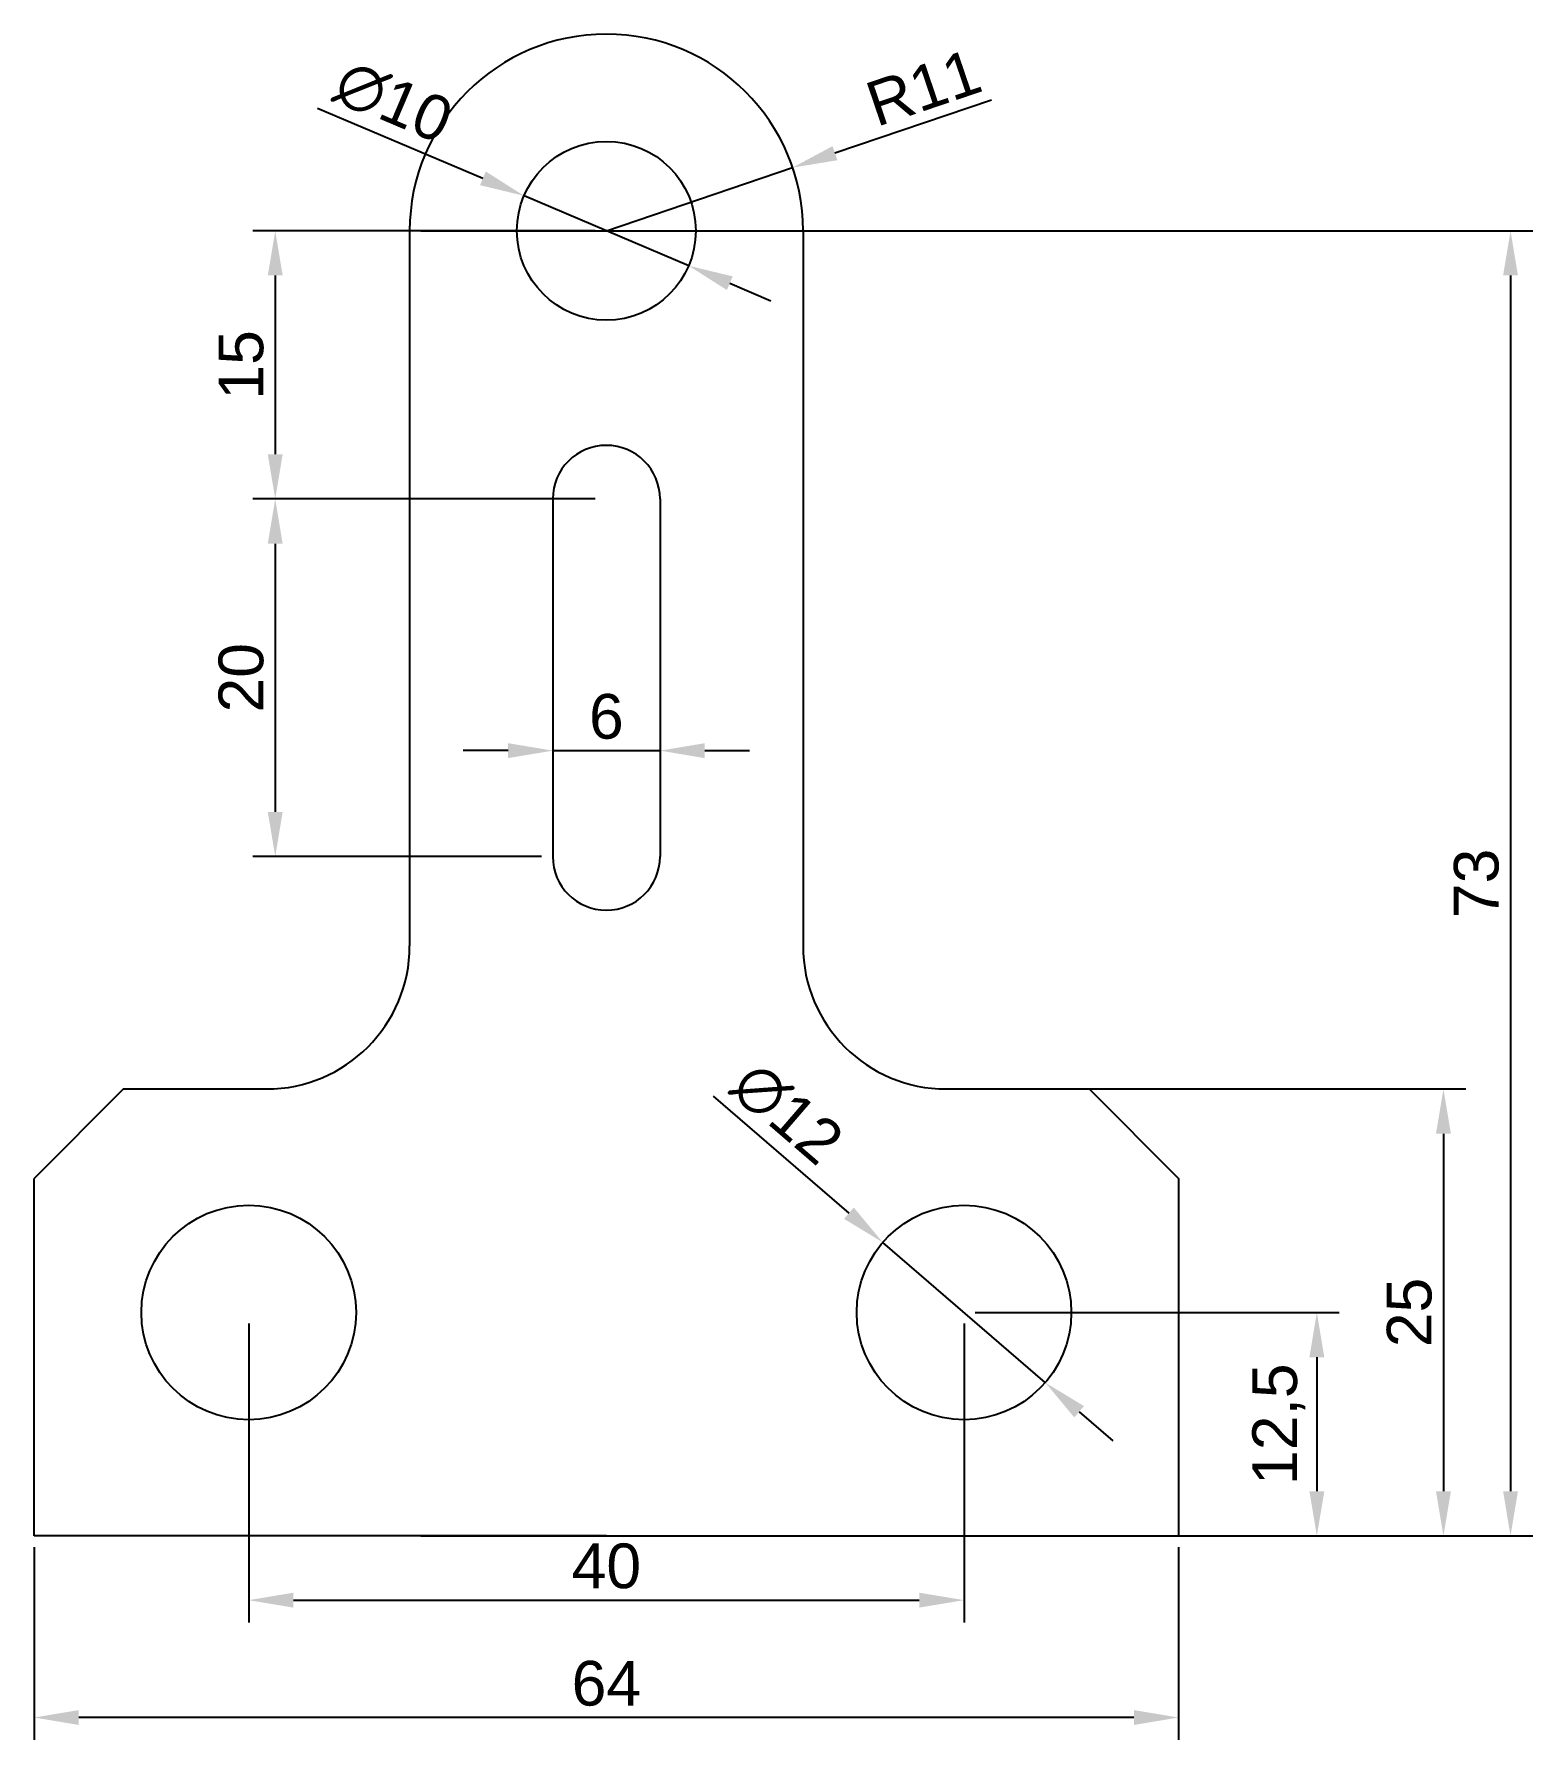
# Model space of a CAD drawing. Header units: millimetres. Extents: x 68 to 151.8, y 15.6 to 111.
import ezdxf

# ---------------------------------------------------------------- set-up
doc = ezdxf.new("R2010")
doc.units = ezdxf.units.MM
doc.styles.get("Standard").update_dxf_attribs({"font": 'arial.ttf'})
doc.dimstyles.new('ISO-25', dxfattribs={"dimtxt": 2.5, "dimasz": 2.5, "dimexe": 1.25, "dimexo": 0.625, "dimtad": 1, "dimtxsty": 'Standard', "dimcen": 2.5, "dimadec": 0, "dimazin": 0, "dimtfac": 1, "dimtmove": 0, "dimatfit": 3, "dimfxl": 1, "dimarcsym": 0})

# ---------------------------------------------------------------- blocks, each defined once
blk = doc.blocks.new('*D2')
at = {"color": 0, "lineweight": -2, "transparency": 16777216}
for p, q in [((121.533, 107.312), (112.783, 104.341)), ((100, 100), (110.416, 103.537))]:
    blk.add_line(p, q, dxfattribs=at)
at = {"color": 0, "transparency": 16777216}
blk.add_solid([(112.649, 104.735), (112.917, 103.946), (110.416, 103.537)], dxfattribs=at)
at = {"layer": 'Defpoints', "color": 0, "transparency": 16777216}
for p in [(110.416, 103.537), (100, 100)]:
    blk.add_point(p, dxfattribs=at)
at = {"color": 0, "transparency": 16777216, "insert": (117.737, 108.009), "char_height": 2.5, "attachment_point": 5, "rotation": 18.75622}
blk.add_mtext('R11', dxfattribs=at)
blk = doc.blocks.new('*D3')
at = {"color": 0, "lineweight": -2, "transparency": 16777216}
for p, q in [((83.855, 106.862), (93.098, 102.934)), ((104.602, 98.044), (95.398, 101.956)), ((106.902, 97.066), (109.203, 96.089))]:
    blk.add_line(p, q, dxfattribs=at)
at = {"color": 0, "transparency": 16777216}
for points in [[(93.26, 103.317), (92.935, 102.55), (95.398, 101.956)], [(107.065, 97.45), (106.74, 96.683), (104.602, 98.044)]]:
    blk.add_solid(points, dxfattribs=at)
at = {"layer": 'Defpoints', "color": 0, "transparency": 16777216}
for p in [(95.398, 101.956), (104.602, 98.044)]:
    blk.add_point(p, dxfattribs=at)
at = {"color": 0, "transparency": 16777216, "insert": (88.097, 107.201), "char_height": 2.5, "attachment_point": 5, "rotation": 336.97452}
blk.add_mtext('∅10', dxfattribs=at)
blk = doc.blocks.new('*D4')
at = {"color": 0, "lineweight": -2, "transparency": 16777216}
for p, q in [((97, 74.375), (97, 69.674)), ((103, 74.375), (103, 69.674)), ((94.5, 70.924), (92, 70.924)), ((97, 70.924), (103, 70.924)), ((105.5, 70.924), (108, 70.924))]:
    blk.add_line(p, q, dxfattribs=at)
at = {"color": 0, "transparency": 16777216}
for points in [[(94.5, 71.341), (94.5, 70.507), (97, 70.924)], [(105.5, 71.341), (105.5, 70.507), (103, 70.924)]]:
    blk.add_solid(points, dxfattribs=at)
at = {"layer": 'Defpoints', "color": 0, "transparency": 16777216}
for p in [(97, 75), (103, 75), (103, 70.924)]:
    blk.add_point(p, dxfattribs=at)
at = {"color": 0, "transparency": 16777216, "insert": (100, 72.826), "char_height": 2.5, "attachment_point": 5}
blk.add_mtext('6', dxfattribs=at)
blk = doc.blocks.new('*D5')
at = {"color": 0, "lineweight": -2, "transparency": 16777216}
for p, q in [((96.375, 85), (80.233, 85)), ((81.483, 82.5), (81.483, 67.5)), ((96.375, 65), (80.233, 65))]:
    blk.add_line(p, q, dxfattribs=at)
at = {"color": 0, "transparency": 16777216}
for points in [[(81.066, 82.5), (81.899, 82.5), (81.483, 85)], [(81.066, 67.5), (81.899, 67.5), (81.483, 65)]]:
    blk.add_solid(points, dxfattribs=at)
at = {"layer": 'Defpoints', "color": 0, "transparency": 16777216}
for p in [(97, 85), (81.483, 65), (97, 65)]:
    blk.add_point(p, dxfattribs=at)
at = {"color": 0, "transparency": 16777216, "insert": (79.581, 75), "char_height": 2.5, "attachment_point": 5, "rotation": 90}
blk.add_mtext('20', dxfattribs=at)
blk = doc.blocks.new('*D6')
at = {"color": 0, "lineweight": -2, "transparency": 16777216}
for p, q in [((99.375, 100), (80.233, 100)), ((81.483, 97.5), (81.483, 87.5)), ((99.375, 85), (80.233, 85))]:
    blk.add_line(p, q, dxfattribs=at)
at = {"color": 0, "transparency": 16777216}
for points in [[(81.066, 97.5), (81.899, 97.5), (81.483, 100)], [(81.066, 87.5), (81.899, 87.5), (81.483, 85)]]:
    blk.add_solid(points, dxfattribs=at)
at = {"layer": 'Defpoints', "color": 0, "transparency": 16777216}
for p in [(100, 100), (81.483, 85), (100, 85)]:
    blk.add_point(p, dxfattribs=at)
at = {"color": 0, "transparency": 16777216, "insert": (79.581, 92.5), "char_height": 2.5, "attachment_point": 5, "rotation": 90}
blk.add_mtext('15', dxfattribs=at)
blk = doc.blocks.new('*D7')
at = {"color": 0, "lineweight": -2, "transparency": 16777216}
for p, q in [((89.625, 100), (151.809, 100)), ((150.559, 97.5), (150.559, 29.5)), ((89.625, 27), (151.809, 27))]:
    blk.add_line(p, q, dxfattribs=at)
at = {"color": 0, "transparency": 16777216}
for points in [[(150.143, 97.5), (150.976, 97.5), (150.559, 100)], [(150.143, 29.5), (150.976, 29.5), (150.559, 27)]]:
    blk.add_solid(points, dxfattribs=at)
at = {"layer": 'Defpoints', "color": 0, "transparency": 16777216}
for p in [(89, 100), (89, 27), (150.559, 27)]:
    blk.add_point(p, dxfattribs=at)
at = {"color": 0, "transparency": 16777216, "insert": (148.657, 63.5), "char_height": 2.5, "attachment_point": 5, "rotation": 90}
blk.add_mtext('73', dxfattribs=at)
blk = doc.blocks.new('*D8')
at = {"color": 0, "lineweight": -2, "transparency": 16777216}
for p, q in [((68, 26.375), (68, 15.595)), ((132, 26.375), (132, 15.595)), ((129.5, 16.845), (70.5, 16.845))]:
    blk.add_line(p, q, dxfattribs=at)
at = {"color": 0, "transparency": 16777216}
for points in [[(70.5, 17.261), (70.5, 16.428), (68, 16.845)], [(129.5, 17.261), (129.5, 16.428), (132, 16.845)]]:
    blk.add_solid(points, dxfattribs=at)
at = {"layer": 'Defpoints', "color": 0, "transparency": 16777216}
for p in [(68, 27), (132, 27), (68, 16.845)]:
    blk.add_point(p, dxfattribs=at)
at = {"color": 0, "transparency": 16777216, "insert": (100, 18.746), "char_height": 2.5, "attachment_point": 5}
blk.add_mtext('64', dxfattribs=at)
blk = doc.blocks.new('*D9')
at = {"color": 0, "lineweight": -2, "transparency": 16777216}
for p, q in [((80, 38.875), (80, 22.16)), ((120, 38.875), (120, 22.16)), ((82.5, 23.41), (117.5, 23.41))]:
    blk.add_line(p, q, dxfattribs=at)
at = {"color": 0, "transparency": 16777216}
for points in [[(82.5, 23.826), (82.5, 22.993), (80, 23.41)], [(117.5, 23.826), (117.5, 22.993), (120, 23.41)]]:
    blk.add_solid(points, dxfattribs=at)
at = {"layer": 'Defpoints', "color": 0, "transparency": 16777216}
for p in [(80, 39.5), (120, 39.5), (120, 23.41)]:
    blk.add_point(p, dxfattribs=at)
at = {"color": 0, "transparency": 16777216, "insert": (100, 25.311), "char_height": 2.5, "attachment_point": 5}
blk.add_mtext('40', dxfattribs=at)
blk = doc.blocks.new('*D10')
at = {"color": 0, "lineweight": -2, "transparency": 16777216}
for p, q in [((105.973, 51.601), (113.564, 45.052)), ((124.543, 35.581), (115.457, 43.419)), ((126.436, 33.948), (128.329, 32.315))]:
    blk.add_line(p, q, dxfattribs=at)
at = {"color": 0, "transparency": 16777216}
for points in [[(113.836, 45.368), (113.292, 44.737), (115.457, 43.419)], [(126.708, 34.263), (126.164, 33.632), (124.543, 35.581)]]:
    blk.add_solid(points, dxfattribs=at)
at = {"layer": 'Defpoints', "color": 0, "transparency": 16777216}
for p in [(115.457, 43.419), (124.543, 35.581)]:
    blk.add_point(p, dxfattribs=at)
at = {"color": 0, "transparency": 16777216, "insert": (110.11, 50.636), "char_height": 2.5, "attachment_point": 5, "rotation": 319.21552}
blk.add_mtext('∅12', dxfattribs=at)
blk = doc.blocks.new('*D11')
at = {"color": 0, "lineweight": -2, "transparency": 16777216}
for p, q in [((123.625, 52), (148.059, 52)), ((146.809, 49.5), (146.809, 29.5)), ((123.625, 27), (148.059, 27))]:
    blk.add_line(p, q, dxfattribs=at)
at = {"color": 0, "transparency": 16777216}
for points in [[(146.393, 49.5), (147.226, 49.5), (146.809, 52)], [(146.393, 29.5), (147.226, 29.5), (146.809, 27)]]:
    blk.add_solid(points, dxfattribs=at)
at = {"layer": 'Defpoints', "color": 0, "transparency": 16777216}
for p in [(123, 52), (123, 27), (146.809, 27)]:
    blk.add_point(p, dxfattribs=at)
at = {"color": 0, "transparency": 16777216, "insert": (144.908, 39.5), "char_height": 2.5, "attachment_point": 5, "rotation": 90}
blk.add_mtext('25', dxfattribs=at)
blk = doc.blocks.new('*D12')
at = {"color": 0, "lineweight": -2, "transparency": 16777216}
for p, q in [((120.625, 39.5), (140.98, 39.5)), ((139.73, 37), (139.73, 29.5)), ((120.625, 27), (140.98, 27))]:
    blk.add_line(p, q, dxfattribs=at)
at = {"color": 0, "transparency": 16777216}
for points in [[(139.313, 37), (140.147, 37), (139.73, 39.5)], [(139.313, 29.5), (140.147, 29.5), (139.73, 27)]]:
    blk.add_solid(points, dxfattribs=at)
at = {"layer": 'Defpoints', "color": 0, "transparency": 16777216}
for p in [(120, 39.5), (120, 27), (139.73, 27)]:
    blk.add_point(p, dxfattribs=at)
at = {"color": 0, "transparency": 16777216, "insert": (137.603, 33.25), "char_height": 2.5, "attachment_point": 5, "rotation": 90}
blk.add_mtext('12,5', dxfattribs=at)

msp = doc.modelspace()

# ---------------------------------------------------------------- linework, layer by layer
for p, q in [((89, 100), (89, 60)), ((111, 100), (111, 60)), ((97, 85), (97, 65)), ((103, 85), (103, 65)), ((73, 52), (68, 47)), ((73, 52), (81, 52)), ((119, 52), (127, 52)), ((127, 52), (132, 47)), ((68, 27), (68, 47)), ((132, 47), (132, 27)), ((100, 27), (68, 27)), ((100, 27), (132, 27))]:
    msp.add_line(p, q)
for centre, radius in [((100, 100), 5), ((80, 39.5), 6), ((120, 39.5), 6)]:
    msp.add_circle(centre, radius)
for centre, radius, start, end in [((100, 100), 11, 0, 180), ((100, 85), 3, 0, 180), ((100, 65), 3, 180, 0), ((81, 60), 8, 270, 0), ((119, 60), 8, 180, 270)]:
    msp.add_arc(centre, radius, start, end)

# ---------------------------------------------------------------- dimensions: what is measured, and where the dimension line sits
for p1, p2, picture, middle in [((104.602, 98.044), (95.398, 101.956), '*D3', (87.326, 105.387)), ((124.543, 35.581), (115.457, 43.419), '*D10', (110.11, 50.636))]:
    dim = msp.add_diameter_dim_2p(p1=p1, p2=p2, dimstyle='ISO-25')
    dim.commit()
    dim.dimension.update_dxf_attribs({"geometry": picture, "text_midpoint": middle})
dim = msp.add_radius_dim(center=(100, 100), mpoint=(110.416, 103.537), dimstyle='ISO-25')
dim.commit()
dim.dimension.update_dxf_attribs({"geometry": '*D2', "text_midpoint": (117.737, 108.009)})
for base, p1, p2, picture, middle in [((81.483, 85), (100, 100), (100, 85), '*D6', (79.581, 92.5)), ((150.559, 27), (89, 100), (89, 27), '*D7', (148.657, 63.5)), ((81.483, 65), (97, 85), (97, 65), '*D5', (79.581, 75)), ((139.73, 27), (120, 39.5), (120, 27), '*D12', (137.603, 33.25))]:
    dim = msp.add_linear_dim(base=base, p1=p1, p2=p2, angle=90, dimstyle='ISO-25')
    dim.commit()
    dim.dimension.update_dxf_attribs({"geometry": picture, "text_midpoint": middle})
for base, p1, p2, picture, middle in [((103, 70.924), (97, 75), (103, 75), '*D4', (100, 72.826)), ((120, 23.41), (80, 39.5), (120, 39.5), '*D9', (100, 25.311)), ((68, 16.845), (132, 27), (68, 27), '*D8', (100, 18.746))]:
    dim = msp.add_linear_dim(base=base, p1=p1, p2=p2, dimstyle='ISO-25')
    dim.commit()
    dim.dimension.update_dxf_attribs({"geometry": picture, "text_midpoint": middle})
dim = msp.add_aligned_dim(p1=(123, 52), p2=(123, 27), distance=23.809, dimstyle='ISO-25')
dim.commit()
dim.dimension.update_dxf_attribs({"geometry": '*D11', "text_midpoint": (144.908, 39.5)})

doc.saveas('drawing.dxf')
